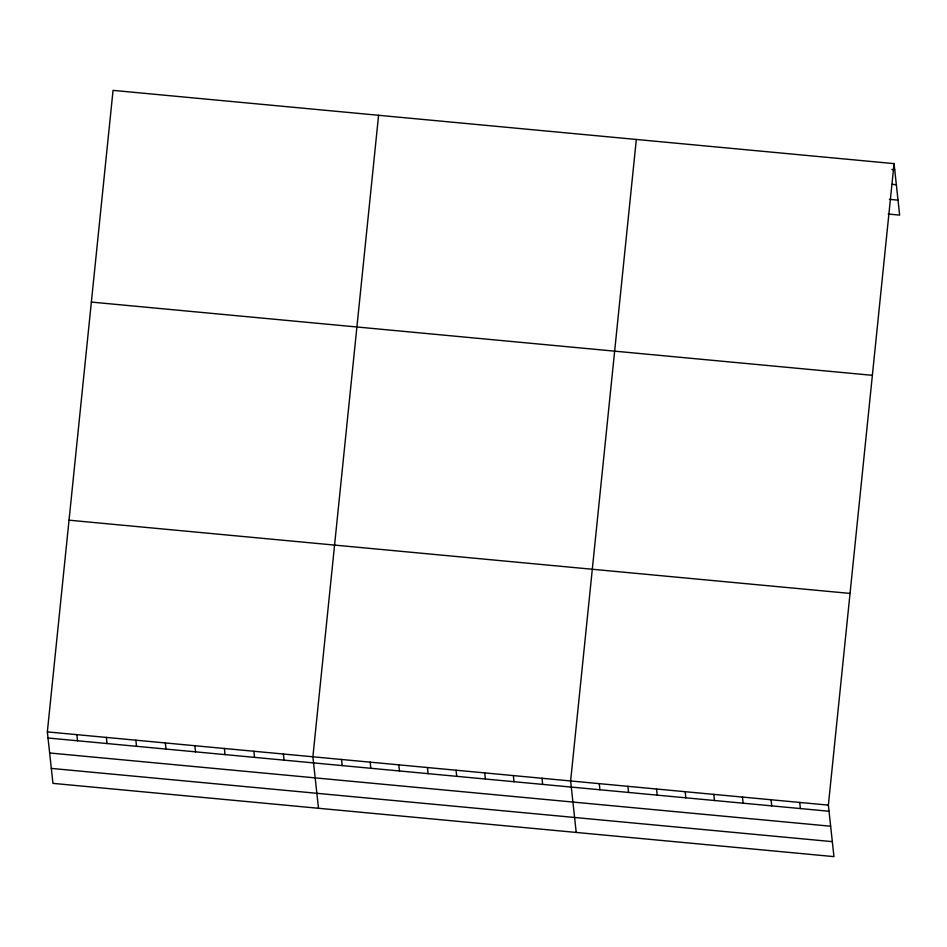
<?xml version="1.0" encoding="UTF-8"?>
<svg xmlns="http://www.w3.org/2000/svg" width="947" height="947" viewBox="0 0 947 947"><rect width="100%" height="100%" fill="white"/><g stroke="black" fill="none" stroke-linecap="round" stroke-linejoin="round"><path stroke-width="1.42" d="M894.051 163.63L828.365 805.128L833.952 856.621L52.949 783.37L47.35 731.889L113.048 90.379L894.051 163.63L899.65 215.111L888.191 214.046M378.587 115.285L312.889 756.783L318.488 808.276M636.325 139.458L570.627 780.955L576.214 832.449M891.861 169.489L894.726 169.75M892.05 184.322L896.347 184.724M889.434 199.344L898.028 200.148M91.362 302.081L872.376 375.32M69.024 520.187L850.039 593.426M47.35 731.889L828.365 805.128M48.013 738.009L829.027 811.248M49.646 752.983L830.649 826.222M51.316 768.408L832.33 841.646M799.718 802.44L800.393 808.56M771.083 799.753L771.746 805.885M742.448 797.066L743.111 803.198M713.813 794.379L714.476 800.511M685.178 791.692L685.841 797.824M656.531 789.017L657.206 795.137M627.897 786.33L628.571 792.45M599.262 783.643L599.925 789.762M541.992 778.268L542.655 784.4M513.357 775.581L514.02 781.713M484.71 772.894L485.385 779.026M456.075 770.219L456.738 776.339M427.44 767.532L428.103 773.652M398.805 764.845L399.468 770.965M370.17 762.157L370.833 768.289M341.536 759.47L342.198 765.602M283.39 754.013L284.053 760.145M253.879 751.255L254.554 757.375M224.38 748.485L225.043 754.617M194.869 745.715L195.544 751.847M165.37 742.957L166.033 749.077M135.859 740.187L136.534 746.307M106.36 737.417L107.023 743.549M76.849 734.647L77.524 740.779"/></g></svg>
